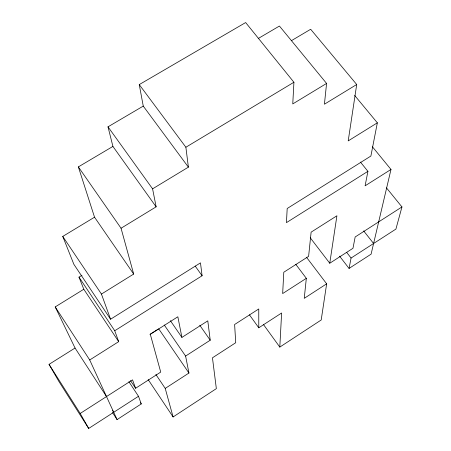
<?xml version="1.0" encoding="UTF-8"?>
<svg xmlns="http://www.w3.org/2000/svg" width="451" height="451" viewBox="0 0 451 451"><rect width="100%" height="100%" fill="white"/><g stroke="black" fill="none" stroke-linecap="round" stroke-linejoin="round"><path stroke-width="0.68" d="M306.449 257.205L326.654 283.82L321.202 319.99L279.806 347.09L281.621 313L258.784 327.792L249.426 314.815M128.879 381.704L138.496 396.282L141.264 403.927L117.074 419.599L89.715 359.971L118.692 341.649L114.74 330.752L202.099 275.747L200.47 262.871L110.568 319.229L101.441 294.063L133.682 274.056L121.048 228.24L156.136 206.834L152.585 188.839L188.388 167.146L143.26 106.103L139.252 84.591L245.648 22.55L293.922 82.257L292.767 103.916L326.58 83.429L279.434 26.04L258.22 38.515M295.8 264.354L306.325 278.323L304.245 298.342L326.654 283.82M326.58 83.429L324.421 104.204L356.707 84.512L310.666 29.264L291.431 40.663M386.456 187.841L401.954 206.941L355.168 236.972L352.97 248.292L329.76 263.237L336.914 215.781L311.122 232.158L308.608 256.365L283.792 272.235L282.659 293.567L306.325 278.323M356.707 84.512L348.206 140.904L377.346 122.819L354.649 95.437M339.586 256.162L349.057 268.424L351.07 258.045L395.916 229.085L401.954 206.941M360.428 162.072L367.92 171.329L365.107 185.818L390.989 169.452L372.419 146.784M377.346 122.819L370.891 156.04L287.191 208.509L286.436 222.636L367.92 171.329M390.989 169.452L371.1 254.15L349.057 268.424M148.182 379.607L173.099 416.95L216.345 388.638L212.455 357.806L235.726 342.726L234.616 324.506L258.756 308.958L258.784 327.792M173.099 416.95L165.224 388.407L188.952 373.033L185.603 356.065L164.277 325.013M81.975 275.29L78.981 277.134L83.807 289.249L55.202 306.917L75.052 348.031L49.046 364.363L58.85 381.388L88.695 428.45L138.496 396.282M130.542 380.627L135.593 388.272L160.725 372.086L150.296 334.27L177.846 316.777L181.916 337.404L207.787 320.853L210.228 340.206L185.603 356.065M88.695 428.45L80.199 413.46L132.543 379.86L135.593 388.272M149.907 334.405L158.126 329.185M110.568 319.229L73.874 264.325L62.751 236.42L94.541 217.207L78.361 166.898L112.919 146.423L108.003 126.832L143.26 106.103M188.388 167.146L185.88 147.24L293.922 82.257M363.675 230.918L373.597 243.495M346.785 252.515L351.07 258.045M310.265 237.795L329.76 263.237M139.252 84.591L185.88 147.24M263.452 324.506L279.806 347.09M108.003 126.832L152.585 188.839M112.919 146.423L156.136 206.834M195.21 266.101L202.099 275.747M199.748 325.227L210.228 340.206M78.361 166.898L121.048 228.24M170.36 320.655L181.916 337.404M94.541 217.207L133.682 274.056M158.713 328.813L188.952 373.033M155.877 374.477L165.224 388.407M62.751 236.42L101.441 294.063M78.981 277.134L114.74 330.752M83.807 289.249L118.692 341.649M140.492 402.754L141.264 403.927M55.202 306.917L89.715 359.971M75.052 348.031L106.509 396.57M112.575 410.517L113.72 412.287M112.536 412.58L117.074 419.599M49.046 364.363L80.199 413.46"/></g></svg>
